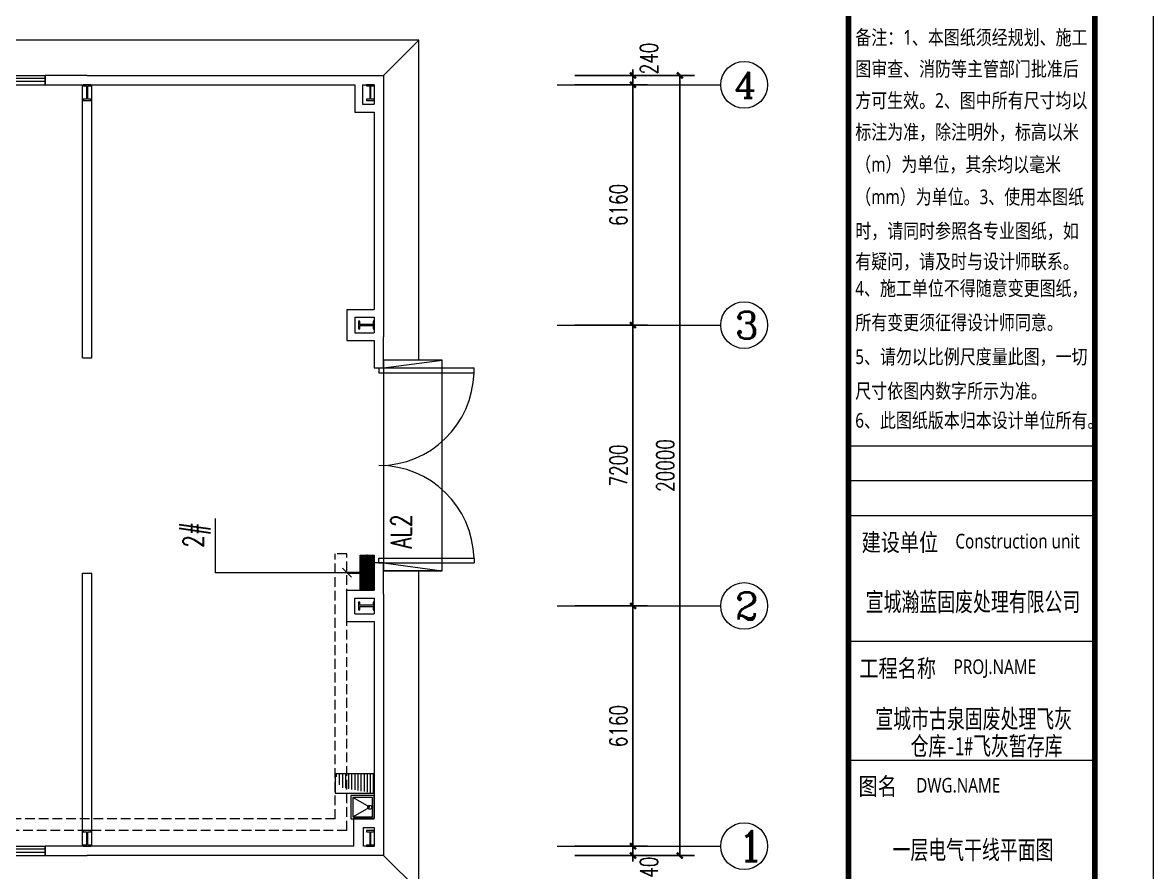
# Model space of a CAD drawing. Header units: inches. Extents: x -3272461 to -2504170, y 403793 to 1071042.
# Drawn here: x -2969684 to -2940702, y 804964 to 826750 of the extents above; entities that cross this region are included whole.
import ezdxf
from ezdxf.enums import TextEntityAlignment as Align

# ---------------------------------------------------------------- set-up
doc = ezdxf.new("R2010")
doc.units = ezdxf.units.IN
doc.header["$LTSCALE"] = 1000
doc.header["$MEASUREMENT"] = 0
doc.header["$PDSIZE"] = -5
doc.linetypes.add('DASH', pattern=[0.35, 0.25, -0.1])
doc.layers.get('0').update_dxf_attribs({"lineweight": 18})
for name, color, linetype, lineweight in [('0-TK', 4, 'Continuous', 18), ('AXIS', 30, 'Continuous', 18), ('EQUIP', 3, 'Continuous', 18), ('EQUIP-箱柜', 3, 'Continuous', 18), ('jc', 8, 'Continuous', 18), ('PUB_TITLE', 153, 'Continuous', 18), ('TEL_TEXT', 7, 'Continuous', 18), ('TQ', 3, 'Continuous', 18), ('WIRE-照明', 1, 'Continuous', 18), ('图签文字', 4, 'Continuous', 18), ('桥架', 7, 'DASH', 18)]:
    doc.layers.add(name, color=color, linetype=linetype, lineweight=lineweight)
doc.styles.add('-黑体', font='', dxfattribs={"width": 0.7})
doc.styles.add('_TCH_AXIS', font='complex.shx', dxfattribs={"bigfont": 'gbcbig.shx'})
doc.styles.add('_TCH_DIM', font='simplex.shx', dxfattribs={"width": 0.7, "bigfont": 'gbcbig.shx'})
doc.styles.add('_TCH_DIM_T3', font='simplex.shx', dxfattribs={"width": 0.705882, "bigfont": 'gbcbig.shx'})
doc.styles.add('_TCH_LABEL', font='complex.shx', dxfattribs={"bigfont": 'gbcbig.shx'})
doc.styles.add('建筑图签-黑', font='', dxfattribs={"width": 0.7})
doc.styles.get('-黑体').set_extended_font_data('微软雅黑')
doc.styles.get('建筑图签-黑').set_extended_font_data('黑体')
doc.dimstyles.new('_TCH_ARCH&&150', dxfattribs={"dimtxt": 446.25, "dimasz": 150, "dimexe": 375, "dimexo": 450, "dimgap": 150, "dimtad": 1, "dimdec": 0, "dimzin": 0, "dimdsep": 46, "dimtxsty": '_TCH_DIM_T3', "dimblk": 'ARCHTICK', "dimcen": 0.09, "dimdle": 300, "dimclrt": 7, "dimazin": 2, "dimtfac": 1, "dimtdec": 0, "dimtix": 1, "dimtmove": 2, "dimatfit": 3, "dimfxl": 1, "dimtolj": 1, "dimarcsym": 0})

# ---------------------------------------------------------------- blocks, each defined once
blk = doc.blocks.new('_ArchTick_0')
at = {"color": 0, "linetype": 'ByBlock'}
blk.add_lwpolyline([(-0.5, -0.5, 0.4, 0.4, 0), (0.5, 0.5, 0.4, 0.4, 0)], format="xyseb", dxfattribs=at)
blk = doc.blocks.new('*X88')
at = {"layer": 'AXIS', "color": 0, "lineweight": -2}
for p, q in [((-2955080, 825396), (-2952466, 825396)), ((-2952841, 805396), (-2952841, 825396)), ((-2955080, 805396), (-2952466, 805396))]:
    blk.add_line(p, q, dxfattribs=at)
at = {"layer": 'AXIS', "color": 0, "lineweight": -2, "xscale": 150, "yscale": 150, "zscale": 150}
for p, rotation in [((-2952841, 825396), 90), ((-2952841, 805396), 270)]:
    blk.add_blockref('_ArchTick_0', p, dxfattribs=dict(at, rotation=rotation))
at = {"layer": 'AXIS', "color": 7, "insert": (-2953214, 815396), "char_height": 446.2, "width": 2115, "attachment_point": 5, "rotation": 90, "style": '_TCH_DIM_T3'}
blk.add_mtext('20000', dxfattribs=at)
blk = doc.blocks.new('_ARCHTICK')
at = {"color": 0, "linetype": 'ByBlock', "const_width": 0.4}
blk.add_lwpolyline([(-0.5, -0.5), (0.5, 0.5)], dxfattribs=at)
blk = doc.blocks.new('*X89')
at = {"layer": 'AXIS', "color": 0, "lineweight": -2}
for p, q in [((-2954041, 805636), (-2954041, 805786)), ((-2955530, 805636), (-2953666, 805636)), ((-2954041, 805396), (-2954041, 805636)), ((-2955530, 805396), (-2953666, 805396)), ((-2954041, 805396), (-2954041, 805246))]:
    blk.add_line(p, q, dxfattribs=at)
at = {"layer": 'AXIS', "color": 0, "lineweight": -2, "xscale": 150, "yscale": 150, "zscale": 150}
for p, rotation in [((-2954041, 805636), 270), ((-2954041, 805396), 90)]:
    blk.add_blockref('_ArchTick_0', p, dxfattribs=dict(at, rotation=rotation))
at = {"layer": 'AXIS', "color": 7, "insert": (-2953629, 804962), "char_height": 446.2, "width": 1215, "attachment_point": 5, "rotation": 90, "style": '_TCH_DIM_T3'}
blk.add_mtext('240', dxfattribs=at)
blk = doc.blocks.new('*X90')
at = {"layer": 'AXIS', "color": 0, "lineweight": -2}
for p, q in [((-2955530, 811796), (-2953666, 811796)), ((-2954041, 805636), (-2954041, 811796)), ((-2955530, 805636), (-2953666, 805636))]:
    blk.add_line(p, q, dxfattribs=at)
at = {"layer": 'AXIS', "color": 0, "lineweight": -2, "xscale": 150, "yscale": 150, "zscale": 150}
for p, rotation in [((-2954041, 811796), 90), ((-2954041, 805636), 270)]:
    blk.add_blockref('_ArchTick_0', p, dxfattribs=dict(at, rotation=rotation))
at = {"layer": 'AXIS', "color": 7, "insert": (-2954414, 808716), "char_height": 446.2, "width": 1530, "attachment_point": 5, "rotation": 90, "style": '_TCH_DIM_T3'}
blk.add_mtext('6160', dxfattribs=at)
blk = doc.blocks.new('*X91')
at = {"layer": 'AXIS', "color": 0, "lineweight": -2}
for p, q in [((-2955530, 818996), (-2953666, 818996)), ((-2954041, 811796), (-2954041, 818996)), ((-2955530, 811796), (-2953666, 811796))]:
    blk.add_line(p, q, dxfattribs=at)
at = {"layer": 'AXIS', "color": 0, "lineweight": -2, "xscale": 150, "yscale": 150, "zscale": 150}
for p, rotation in [((-2954041, 818996), 90), ((-2954041, 811796), 270)]:
    blk.add_blockref('_ArchTick_0', p, dxfattribs=dict(at, rotation=rotation))
at = {"layer": 'AXIS', "color": 7, "insert": (-2954414, 815396), "char_height": 446.2, "width": 1665, "attachment_point": 5, "rotation": 90, "style": '_TCH_DIM_T3'}
blk.add_mtext('7200', dxfattribs=at)
blk = doc.blocks.new('*X92')
at = {"layer": 'AXIS', "color": 0, "lineweight": -2}
for p, q in [((-2955530, 825156), (-2953666, 825156)), ((-2954041, 818996), (-2954041, 825156)), ((-2955530, 818996), (-2953666, 818996))]:
    blk.add_line(p, q, dxfattribs=at)
at = {"layer": 'AXIS', "color": 0, "lineweight": -2, "xscale": 150, "yscale": 150, "zscale": 150}
for p, rotation in [((-2954041, 825156), 90), ((-2954041, 818996), 270)]:
    blk.add_blockref('_ArchTick_0', p, dxfattribs=dict(at, rotation=rotation))
at = {"layer": 'AXIS', "color": 7, "insert": (-2954414, 822076), "char_height": 446.2, "width": 1530, "attachment_point": 5, "rotation": 90, "style": '_TCH_DIM_T3'}
blk.add_mtext('6160', dxfattribs=at)
blk = doc.blocks.new('*X93')
at = {"layer": 'AXIS', "color": 0, "lineweight": -2}
for p, q in [((-2954041, 825396), (-2954041, 825546)), ((-2955530, 825396), (-2953666, 825396)), ((-2955530, 825156), (-2953666, 825156)), ((-2954041, 825156), (-2954041, 825396)), ((-2954041, 825156), (-2954041, 825006))]:
    blk.add_line(p, q, dxfattribs=at)
at = {"layer": 'AXIS', "color": 0, "lineweight": -2, "xscale": 150, "yscale": 150, "zscale": 150}
for p, rotation in [((-2954041, 825396), 270), ((-2954041, 825156), 90)]:
    blk.add_blockref('_ArchTick_0', p, dxfattribs=dict(at, rotation=rotation))
at = {"layer": 'AXIS', "color": 7, "insert": (-2953629, 825829), "char_height": 446.2, "width": 1215, "attachment_point": 5, "rotation": 90, "style": '_TCH_DIM_T3'}
blk.add_mtext('240', dxfattribs=at)
blk = doc.blocks.new('*X265')
at = {"color": 0}
for p, q in [((-250, 33), (-83, 200)), ((-250, 68), (-118, 200)), ((-250, 104), (-154, 200)), ((-250, 139), (-189, 200)), ((-250, 174), (-224, 200)), ((-247, 0), (-47, 200)), ((-212, 0), (-12, 200)), ((-177, 0), (23, 200)), ((-141, 0), (59, 200)), ((-106, 0), (94, 200)), ((-71, 0), (129, 200)), ((-35, 0), (165, 200)), ((0, 0), (200, 200)), ((35, 0), (235, 200)), ((71, 0), (250, 179)), ((106, 0), (250, 144)), ((141, 0), (250, 109)), ((177, 0), (250, 73)), ((212, 0), (250, 38)), ((247, 0), (250, 3))]:
    blk.add_line(p, q, dxfattribs=at)
blk = doc.blocks.new('$equip$00001421')
for p, q in [((0.75, 0.6), (-0.75, 0.6)), ((-0.75, 0.6), (-0.75, 0)), ((0.75, 0), (0.75, 0.6)), ((-0.75, 0), (0.75, 0))]:
    blk.add_line(p, q)
blk.add_lwpolyline([(-0.75, 0.3, 0.6, 0.6, 0), (0.75, 0.3, 0.6, 0.6, 0)], format="xyseb")
for p in [(0, 0.6), (-0.75, 0.3), (0, 0), (0.75, 0.3)]:
    blk.add_point(p)
at = {"xscale": 0.00300000000061118, "yscale": 0.00300000000061118, "zscale": 0.00300000000061118}
blk.add_blockref('*X265', (0, 0), dxfattribs=at)
at = {"style": '_TCH_LABEL', "flags": 1}
blk.add_attdef('A', (0, 0), '', height=0.00002, dxfattribs=at)
blk = doc.blocks.new('$WINLIB2D$00000001')
at = {"color": 0}
for points in [[(-0.5, 0.5), (-0.5, -0.5)], [(-0.5, 0.5), (0.5, 0.5)], [(0.5, -0.5), (0.5, 0.5)], [(0.5, 0.1667), (-0.5, 0.1667)], [(0.5, -0.1667), (-0.5, -0.1667)], [(-0.5, -0.5), (0.5, -0.5)]]:
    blk.add_lwpolyline(points, dxfattribs=at)
blk = doc.blocks.new('$DorLib2D$00000002')
for p, q in [((-0.5, 0), (-0.5, 0.4875)), ((-0.475, 0.4875), (-0.5, 0.4875)), ((-0.475, 0), (-0.475, 0.4875)), ((0.475, 0), (0.475, 0.4875)), ((0.475, 0.4875), (0.5, 0.4875)), ((0.5, 0), (0.5, 0.4875)), ((-0.5, 0), (-0.475, 0)), ((0.5, 0), (0.475, 0))]:
    blk.add_line(p, q)
at = {"lineweight": 13}
for centre, start, end in [((-0.4875, 0), 0, 88.53072), ((0.4875, 0), 91.46928, 180)]:
    blk.add_arc(centre, 0.4875, start, end, dxfattribs=at)

msp = doc.modelspace()

# ---------------------------------------------------------------- hatches: boundary and pattern name
at = {"layer": 'jc'}
h = msp.add_hatch(dxfattribs=at)
h.set_pattern_fill('ANSI31', color=256, style=0, pattern_type=0)
h.set_pattern_definition([(270, (0, 0), (79.375, -5e-14), [])])
h.paths.add_polyline_path([(-2960680.9, 807492), (-2960680.9, 806992), (-2961534.4, 807144.9), (-2961670.9, 807492)], flags=0)

# ---------------------------------------------------------------- linework, layer by layer
at = {"layer": '0-TK'}
for p, q in [((-2948516.4, 815901.6), (-2942202.2, 815901.6)), ((-2948516.4, 815007.5), (-2942202.2, 815007.5)), ((-2948516.4, 814113.4), (-2942202.2, 814113.4)), ((-2948516.4, 810894.6), (-2942202.2, 810894.6)), ((-2948516.4, 807841.4), (-2942202.2, 807841.4))]:
    msp.add_line(p, q, dxfattribs=at)
msp.add_lwpolyline([(-2948516.4, 785630.6, 144, 144, 0), (-2948516.4, 845630.6, 144, 144, 0)], format="xyseb", dxfattribs=at)
at = {"layer": 'AXIS'}
for p, q in [((-2955980.4, 825155.6), (-2951791.3, 825155.6)), ((-2955980.4, 818995.6), (-2951791.3, 818995.6)), ((-2961256, 812531.6), (-2961485.3, 812760.9)), ((-2955980.4, 811795.6), (-2951791.3, 811795.6)), ((-2955980.4, 805635.6), (-2951791.3, 805635.6))]:
    msp.add_line(p, q, dxfattribs=at)
for centre in [(-2951191.3, 825155.6), (-2951191.3, 818995.6), (-2951191.3, 811795.6), (-2951191.3, 805635.6)]:
    msp.add_circle(centre, 600, dxfattribs=at)
at = {"layer": 'EQUIP'}
msp.add_line((-2964746.8, 814037.2), (-2964746.8, 812646.3), dxfattribs=at)
at = {"layer": 'jc'}
for p, q in [((-2968030.9, 825396.3), (-2969106.2, 825396.3)), ((-2969106.2, 825396.3), (-2969106.2, 825156.3)), ((-2969106.2, 825156.3), (-2968150.9, 825156.3)), ((-2968150.9, 818156.3), (-2968150.9, 825156.3)), ((-2967930.9, 825155.6), (-2968130.9, 825155.6)), ((-2968130.9, 825155.6), (-2968130.9, 825125.6)), ((-2968130.9, 825125.6), (-2968045.9, 825125.6)), ((-2968045.9, 825125.6), (-2968045.9, 824785.6)), ((-2968030.9, 825396.3), (-2961071.5, 825396.3)), ((-2968015.9, 824785.6), (-2968015.9, 825125.6)), ((-2968015.9, 825125.6), (-2967930.9, 825125.6)), ((-2967930.9, 825125.6), (-2967930.9, 825155.6)), ((-2967910.9, 818156.3), (-2967910.9, 825156.3)), ((-2967910.9, 825156.3), (-2961171.5, 825156.3)), ((-2961171.5, 825156.3), (-2961171.5, 824456.9)), ((-2961071.5, 825396.3), (-2960431.5, 825396.3)), ((-2960971.5, 825156.3), (-2960971.5, 824656.9)), ((-2960971.5, 825156.3), (-2960671.5, 825156.3)), ((-2960671.5, 825156.3), (-2960871.5, 825156.3)), ((-2960871.5, 825156.3), (-2960871.5, 825126.3)), ((-2960871.5, 825126.3), (-2960786.5, 825126.3)), ((-2960786.5, 825126.3), (-2960786.5, 824786.3)), ((-2960756.5, 824786.3), (-2960756.5, 825126.3)), ((-2960756.5, 825126.3), (-2960671.5, 825126.3)), ((-2960671.5, 825156.3), (-2960671.5, 824656.9)), ((-2960671.5, 825126.3), (-2960671.5, 825156.3)), ((-2960431.5, 825396.3), (-2960431.5, 824556.9)), ((-2968045.9, 824785.6), (-2968130.9, 824785.6)), ((-2968130.9, 824785.6), (-2968130.9, 824755.6)), ((-2968130.9, 824755.6), (-2967930.9, 824755.6)), ((-2967930.9, 824785.6), (-2968015.9, 824785.6)), ((-2967930.9, 824755.6), (-2967930.9, 824785.6)), ((-2960971.5, 824656.9), (-2960671.5, 824656.9)), ((-2960786.5, 824786.3), (-2960871.5, 824786.3)), ((-2960871.5, 824786.3), (-2960871.5, 824756.3)), ((-2960871.5, 824756.3), (-2960671.5, 824756.3)), ((-2960671.5, 824786.3), (-2960756.5, 824786.3)), ((-2960671.5, 824756.3), (-2960671.5, 824786.3)), ((-2960431.5, 824556.9), (-2960431.5, 819297.5)), ((-2961171.5, 824456.9), (-2960671.5, 824456.9)), ((-2960671.5, 824456.9), (-2960671.5, 819397.5)), ((-2961371.5, 819397.5), (-2960671.5, 819397.5)), ((-2961371.5, 819397.5), (-2961371.5, 818596.2)), ((-2961171.5, 819197.5), (-2960671.5, 819197.5)), ((-2961171.5, 819197.5), (-2961171.5, 818796.2)), ((-2961041.5, 819097.1), (-2961071.5, 819097.1)), ((-2961071.5, 819097.1), (-2961071.5, 818897.1)), ((-2961041.5, 819012.1), (-2961041.5, 819097.1)), ((-2960671.5, 819097.1), (-2960701.5, 819097.1)), ((-2960701.5, 819097.1), (-2960701.5, 819012.1)), ((-2960671.5, 819197.5), (-2960671.5, 818796.2)), ((-2960671.5, 818897.1), (-2960671.5, 819097.1)), ((-2960431.5, 819297.5), (-2960431.5, 818696.2)), ((-2961171.5, 818796.2), (-2960671.5, 818796.2)), ((-2961071.5, 818897.1), (-2961041.5, 818897.1)), ((-2960701.5, 819012.1), (-2961041.5, 819012.1)), ((-2961041.5, 818897.1), (-2961041.5, 818982.1)), ((-2961041.5, 818982.1), (-2960701.5, 818982.1)), ((-2960701.5, 818982.1), (-2960701.5, 818897.1)), ((-2960701.5, 818897.1), (-2960671.5, 818897.1)), ((-2961371.5, 818596.2), (-2960671.5, 818596.2)), ((-2960671.5, 818596.2), (-2960671.5, 817896.3)), ((-2960431.5, 817896.3), (-2960431.5, 818696.2)), ((-2968150.9, 818156.3), (-2967910.9, 818156.3)), ((-2960671.5, 817896.3), (-2960431.5, 817896.3)), ((-2960431.5, 817896.3), (-2960431.5, 812896.3)), ((-2960431.5, 812896.3), (-2960671.5, 812896.3)), ((-2960671.5, 812896.3), (-2960671.5, 812196.3)), ((-2960431.5, 812096.3), (-2960431.5, 812896.3)), ((-2968150.9, 805636.3), (-2968150.9, 812636.3)), ((-2968150.9, 812636.3), (-2967910.9, 812636.3)), ((-2967910.9, 805636.3), (-2967910.9, 812636.3)), ((-2961371.5, 812196.3), (-2960671.5, 812196.3)), ((-2961371.5, 811395), (-2961371.5, 812196.3)), ((-2960431.5, 812096.3), (-2960431.5, 811495)), ((-2961171.5, 811996.3), (-2960671.5, 811996.3)), ((-2961171.5, 811595), (-2961171.5, 811996.3)), ((-2961071.5, 811896.3), (-2961071.5, 811696.3)), ((-2961041.5, 811896.3), (-2961071.5, 811896.3)), ((-2961041.5, 811811.3), (-2961041.5, 811896.3)), ((-2960701.5, 811811.3), (-2961041.5, 811811.3)), ((-2960671.5, 811896.3), (-2960701.5, 811896.3)), ((-2960701.5, 811896.3), (-2960701.5, 811811.3)), ((-2960671.5, 811996.3), (-2960671.5, 811595)), ((-2960671.5, 811696.3), (-2960671.5, 811896.3)), ((-2961171.5, 811595), (-2960671.5, 811595)), ((-2961071.5, 811696.3), (-2961041.5, 811696.3)), ((-2961041.5, 811696.3), (-2961041.5, 811781.3)), ((-2961041.5, 811781.3), (-2960701.5, 811781.3)), ((-2960701.5, 811781.3), (-2960701.5, 811696.3)), ((-2960701.5, 811696.3), (-2960671.5, 811696.3)), ((-2961371.5, 811395), (-2960671.5, 811395)), ((-2960671.5, 811395), (-2960671.5, 806355.6)), ((-2960431.5, 811495), (-2960431.5, 806235.6)), ((-2961191.5, 805636.3), (-2961191.5, 806355.6)), ((-2961191.5, 806355.6), (-2960671.5, 806355.6)), ((-2967930.9, 806035.6), (-2968130.9, 806035.6)), ((-2968130.9, 806035.6), (-2968130.9, 806005.6)), ((-2968130.9, 806005.6), (-2968045.9, 806005.6)), ((-2968045.9, 806005.6), (-2968045.9, 805665.6)), ((-2968015.9, 805665.6), (-2968015.9, 806005.6)), ((-2968015.9, 806005.6), (-2967930.9, 806005.6)), ((-2967930.9, 806005.6), (-2967930.9, 806035.6)), ((-2960951.5, 805636.3), (-2960951.5, 806115.6)), ((-2960951.5, 806115.6), (-2960671.5, 806115.6)), ((-2960671.5, 806036.3), (-2960871.5, 806036.3)), ((-2960871.5, 806036.3), (-2960871.5, 806006.3)), ((-2960871.5, 806006.3), (-2960786.5, 806006.3)), ((-2960786.5, 806006.3), (-2960786.5, 805666.3)), ((-2960756.5, 805666.3), (-2960756.5, 806006.3)), ((-2960756.5, 806006.3), (-2960671.5, 806006.3)), ((-2960671.5, 806115.6), (-2960671.5, 805636.3)), ((-2960671.5, 806006.3), (-2960671.5, 806036.3)), ((-2960431.5, 806235.6), (-2960431.5, 805396.3)), ((-2968150.9, 805636.3), (-2969106.2, 805636.3)), ((-2969106.2, 805636.3), (-2969106.2, 805396.3)), ((-2968045.9, 805665.6), (-2968130.9, 805665.6)), ((-2968130.9, 805665.6), (-2968130.9, 805635.6)), ((-2968130.9, 805635.6), (-2967930.9, 805635.6)), ((-2967930.9, 805665.6), (-2968015.9, 805665.6)), ((-2967930.9, 805635.6), (-2967930.9, 805665.6)), ((-2961191.5, 805636.3), (-2967910.9, 805636.3)), ((-2960671.5, 805636.3), (-2960951.5, 805636.3)), ((-2960786.5, 805666.3), (-2960871.5, 805666.3)), ((-2960871.5, 805666.3), (-2960871.5, 805636.3)), ((-2960871.5, 805636.3), (-2960671.5, 805636.3)), ((-2960671.5, 805666.3), (-2960756.5, 805666.3)), ((-2960671.5, 805636.3), (-2960671.5, 805666.3)), ((-2969106.2, 805396.3), (-2968030.9, 805396.3)), ((-2961071.5, 805396.3), (-2968030.9, 805396.3)), ((-2960431.5, 805396.3), (-2961071.5, 805396.3))]:
    msp.add_line(p, q, dxfattribs=at)
for points in [[(-2959531.5, 818096.3), (-2959530.9, 826296.3), (-3013331.5, 826296.3), (-3013331.5, 818096.3)], [(-2959530.9, 826296.3), (-2960431.5, 825396.3)], [(-3013331.5, 812696.3), (-3013331.5, 804496.3), (-2959531.5, 804496.3), (-2959531.5, 812696.3)], [(-2961220.9, 806385.6), (-2960787.6, 806635.6), (-2961220.9, 806885.6)], [(-2959531.5, 804496.3), (-2960431.5, 805396.3)]]:
    msp.add_lwpolyline(points, dxfattribs=at)
for points in [[(-2958930.9, 818096.3), (-2960430.9, 818096.3), (-2960430.9, 817896.3)], [(-2958930.9, 812696.3), (-2958930.9, 818096.3), (-2960430.9, 818096.3), (-2960430.9, 812696.3)], [(-2958930.9, 812696.3), (-2960430.9, 812696.3), (-2960430.9, 812896.3)], [(-2961670.9, 806992), (-2960680.9, 806992), (-2960680.9, 807492), (-2961670.9, 807492)], [(-2960670.9, 806335.6), (-2960670.9, 806935.6), (-2961270.9, 806935.6), (-2961270.9, 806335.6)], [(-2960720.9, 806385.6), (-2960720.9, 806885.6), (-2961220.9, 806885.6), (-2961220.9, 806385.6)]]:
    msp.add_lwpolyline(points, close=True, dxfattribs=at)
msp.add_circle((-2960787.6, 806632.3), 50, dxfattribs=at)
at = {"layer": 'PUB_TITLE'}
msp.add_lwpolyline([(-2940702.2, 784130.6), (-2940702.2, 847130.6), (-3029802.2, 847130.6), (-3029802.2, 784130.6)], close=True, dxfattribs=at)
msp.add_lwpolyline([(-2942202.2, 785630.6, 150, 150, 0), (-2942202.2, 845630.6, 150, 150, 0), (-3026052.2, 845630.6, 150, 150, 0), (-3026052.2, 785630.6, 150, 150, 0)], format="xyseb", close=True, dxfattribs=at)
at = {"layer": 'TQ'}
msp.add_line((-2961370.6, 812646.3), (-2964746.8, 812646.3), dxfattribs=at)
at = {"layer": 'WIRE-照明', "linetype": 'Continuous'}
msp.add_lwpolyline([(-2961031.5, 812646.3, 60, 60, 0), (-2961370.6, 812646.3, 60, 60, 0)], format="xyseb", dxfattribs=at)
at = {"layer": '桥架'}
for p, q in [((-2961670.9, 806336.5), (-2961670.9, 813131.4)), ((-2961370.6, 813131.4), (-2961670.9, 813131.4)), ((-2961370.6, 806036.3), (-2961370.6, 813131.4)), ((-2961670.9, 806336.5), (-3011190.9, 806336.5)), ((-2961370.6, 806036.3), (-3011491.1, 806036.3))]:
    msp.add_line(p, q, dxfattribs=at)

# ---------------------------------------------------------------- block references
at = {"layer": 'EQUIP-箱柜', "xscale": -599.9999999999998, "yscale": 599.9999999999998, "zscale": 599.9999999999998, "rotation": 90}
msp.add_blockref('$equip$00001421', (-2960671.5, 812646.3), dxfattribs=at)
at = {"layer": 'jc', "xscale": 5250, "yscale": 240, "zscale": 240}
msp.add_blockref('$WINLIB2D$00000001', (-2971731.2, 825276.3), dxfattribs=at)
at = {"layer": 'jc', "zscale": 240}
for name, p, xscale, yscale, rotation in [('$DorLib2D$00000002', (-2960551.5, 815396.3), 5000, 5000, 270), ('$WINLIB2D$00000001', (-2971731.2, 805516.3), -5250, -240, 180)]:
    msp.add_blockref(name, p, dxfattribs=dict(at, xscale=xscale, yscale=yscale, rotation=rotation))

# ---------------------------------------------------------------- texts
at = {"style": '-黑体', "width": 0.8}
for s, height, p in [('备注：1、本图纸须经规划、施工', 375, (-2948343.2, 826370.8)), ('图审查、消防等主管部门批准后', 375, (-2948343.2, 825562.8)), ('方可生效。2、图中所有尺寸均以', 375, (-2948343.2, 824754.7)), ('标注为准，除注明外，标高以米', 375, (-2948343.2, 823946.7)), ('（m）为单位，其余均以毫米', 375, (-2948343.2, 823115)), ('（mm）为单位。3、使用本图纸', 375, (-2948343.2, 822283.2)), ('时，请同时参照各专业图纸，如', 375, (-2948343.2, 821409.8)), ('有疑问，请及时与设计师联系。', 375, (-2948343.2, 820627.3)), ('4、施工单位不得随意变更图纸，', 375, (-2948343.2, 819939.1)), ('所有变更须征得设计师同意。', 375, (-2948343.2, 819061.9)), ('5、请勿以比例尺度量此图，一切', 375, (-2948343.2, 818184.8)), ('尺寸依图内数字所示为准。', 375, (-2948343.2, 817307.6)), ('6、此图纸版本归本设计单位所有。', 375, (-2948343.2, 816553.1)), ('建设单位', 450, (-2948182, 813424.9)), ('工程名称', 450, (-2948237.7, 810195.1)), ('PROJ.NAME', 375, (-2945822.3, 810237.1)), ('图名', 450, (-2948259, 807168.8)), ('DWG.NAME', 375, (-2946781.4, 807198.3))]:
    msp.add_text(s, height=height, dxfattribs=at).set_placement(p, align=Align.MIDDLE_LEFT)
at = {"insert": (-2945776.1, 813453.2), "char_height": 375, "width": 4915.503, "attachment_point": 4, "style": '-黑体'}
msp.add_mtext('{\\W0.8;Construction unit  }', dxfattribs=at)
at = {"layer": 'AXIS', "color": 7, "style": '_TCH_AXIS'}
for s, height, p in [('4', 668.2, (-2951445.8, 824821.5)), ('3', 698.9, (-2951424.2, 818646.2)), ('2', 698.9, (-2951424.2, 811446.2)), ('1', 772.1, (-2951356.7, 805249.6))]:
    msp.add_text(s, height=height, dxfattribs=at).set_placement(p)
at = {"layer": 'TEL_TEXT', "style": '_TCH_DIM', "width": 0.705882}
for s, p in [('2#', (-2965045.4, 813292.6)), ('AL2', (-2959720.1, 813266.8))]:
    msp.add_text(s, height=525, rotation=90, dxfattribs=at).set_placement(p)
at = {"layer": '图签文字', "color": 1, "style": '建筑图签-黑', "width": 0.7}
for s, p in [('宣城瀚蓝固废处理有限公司', (-2945325.5, 811660.3)), ('宣城市古泉固废处理飞灰', (-2945306.6, 808661))]:
    msp.add_text(s, height=480, dxfattribs=at).set_placement(p, align=Align.CENTER)
at = {"layer": '图签文字', "color": 4, "style": '建筑图签-黑', "width": 0.7}
msp.add_text('一层电气干线平面图', height=480, dxfattribs=at).set_placement((-2945325.5, 805303.7), align=Align.CENTER)
at = {"layer": '图签文字', "color": 1, "insert": (-2944978.9, 807907.9), "char_height": 480, "width": 6132.944, "attachment_point": 8, "style": '建筑图签-黑'}
msp.add_mtext('仓库-1#飞灰暂存库   ', dxfattribs=at)

# ---------------------------------------------------------------- dimensions: what is measured, and where the dimension line sits
at = {"layer": 'AXIS'}
for base, p1, p2, picture, middle in [((-2954041.3, 825395.6), (-2955980.4, 825155.6), (-2955980.4, 825395.6), '*X93', (-2953628.8, 825829.1)), ((-2954041.3, 805635.6), (-2955980.4, 805395.6), (-2955980.4, 805635.6), '*X89', (-2953628.8, 804962.1))]:
    dim = msp.add_linear_dim(base=base, p1=p1, p2=p2, angle=90, dimstyle='_TCH_ARCH&&150', override={"dimsah": 1, "dimtzin": 0}, dxfattribs=at)
    dim.commit()
    dim.dimension.update_dxf_attribs({"geometry": picture, "text_midpoint": middle, "dimtype": 160})
for base, p1, p2, picture, middle in [((-2952841.3, 825395.6), (-2955530.4, 805395.6), (-2955530.4, 825395.6), '*X88', (-2953214.4, 815395.6)), ((-2954041.3, 825155.6), (-2955980.4, 818995.6), (-2955980.4, 825155.6), '*X92', (-2954414.4, 822075.6)), ((-2954041.3, 818995.6), (-2955980.4, 811795.6), (-2955980.4, 818995.6), '*X91', (-2954414.4, 815395.6)), ((-2954041.3, 811795.6), (-2955980.4, 805635.6), (-2955980.4, 811795.6), '*X90', (-2954414.4, 808715.6))]:
    dim = msp.add_linear_dim(base=base, p1=p1, p2=p2, angle=90, dimstyle='_TCH_ARCH&&150', override={"dimsah": 1, "dimtzin": 0}, dxfattribs=at)
    dim.commit()
    dim.dimension.update_dxf_attribs({"geometry": picture, "text_midpoint": middle})

doc.saveas('drawing.dxf')
